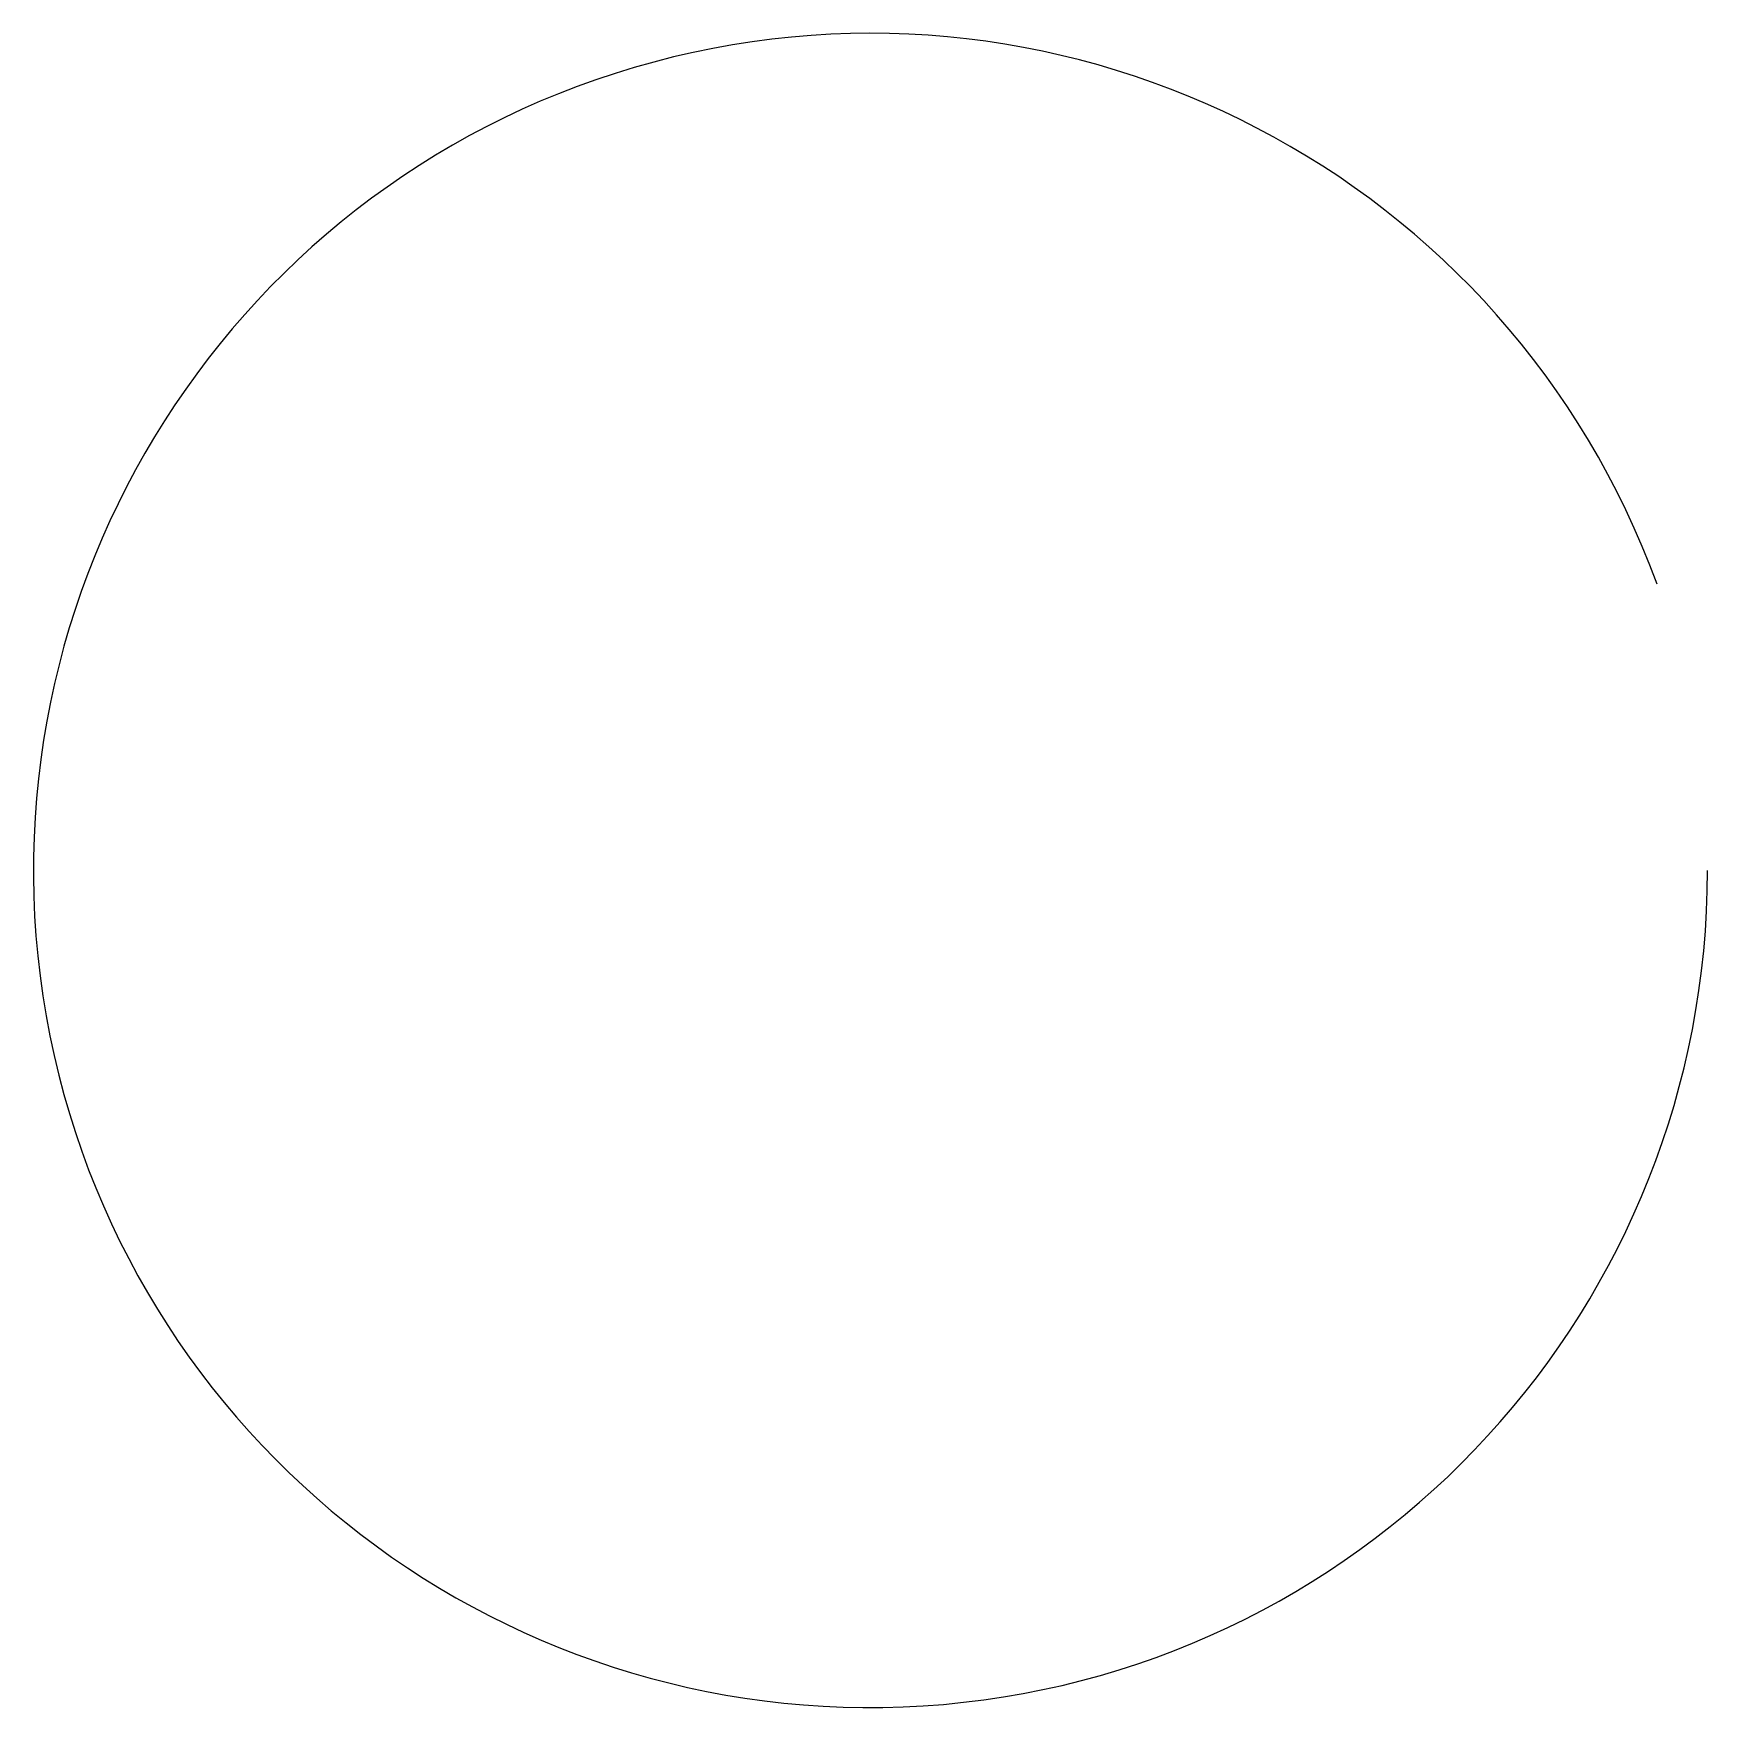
# Model space of a CAD drawing. Header units: millimetres. Extents: x 10 to 90, y 10 to 90.
import ezdxf

# ---------------------------------------------------------------- set-up
doc = ezdxf.new("R2010")
doc.units = ezdxf.units.MM
doc.layers.get('0').update_dxf_attribs({"linetype": 'CONTINUOUS'})

msp = doc.modelspace()

# ---------------------------------------------------------------- linework, layer by layer
msp.add_arc((50, 50), 40, 20, 0)
msp.add_arc((50, 50), 40, 20, 0)
msp.add_arc((50, 50), 40, 20, 0)
msp.add_arc((50, 50), 40, 20, 0)
msp.add_arc((50, 50), 40, 20, 0)
msp.add_arc((50, 50), 40, 20, 0)
msp.add_arc((50, 50), 40, 20, 0)
msp.add_arc((50, 50), 40, 20, 0)
msp.add_arc((50, 50), 40, 20, 0)
msp.add_arc((50, 50), 40, 20, 0)
msp.add_arc((50, 50), 40, 20, 0)
msp.add_arc((50, 50), 40, 20, 0)
msp.add_arc((50, 50), 40, 20, 0)
msp.add_arc((50, 50), 40, 20, 0)
msp.add_arc((50, 50), 40, 20, 0)
msp.add_arc((50, 50), 40, 20, 0)
msp.add_arc((50, 50), 40, 20, 0)
msp.add_arc((50, 50), 40, 20, 0)
msp.add_arc((50, 50), 40, 20, 0)
msp.add_arc((50, 50), 40, 20, 0)
msp.add_arc((50, 50), 40, 20, 0)
msp.add_arc((50, 50), 40, 20, 0)
msp.add_arc((50, 50), 40, 20, 0)
msp.add_arc((50, 50), 40, 20, 0)
msp.add_arc((50, 50), 40, 20, 0)
msp.add_arc((50, 50), 40, 20, 0)
msp.add_arc((50, 50), 40, 20, 0)
msp.add_arc((50, 50), 40, 20, 0)
msp.add_arc((50, 50), 40, 20, 0)
msp.add_arc((50, 50), 40, 20, 0)
msp.add_arc((50, 50), 40, 20, 0)
msp.add_arc((50, 50), 40, 20, 0)
msp.add_arc((50, 50), 40, 20, 0)
msp.add_arc((50, 50), 40, 20, 0)
msp.add_arc((50, 50), 40, 20, 0)
msp.add_arc((50, 50), 40, 20, 0)
msp.add_arc((50, 50), 40, 20, 0)
msp.add_arc((50, 50), 40, 20, 0)
msp.add_arc((50, 50), 40, 20, 0)
msp.add_arc((50, 50), 40, 20, 0)
msp.add_arc((50, 50), 40, 20, 0)
msp.add_arc((50, 50), 40, 20, 0)
msp.add_arc((50, 50), 40, 20, 0)
msp.add_arc((50, 50), 40, 20, 0)
msp.add_arc((50, 50), 40, 20, 0)
msp.add_arc((50, 50), 40, 20, 0)
msp.add_arc((50, 50), 40, 20, 0)
msp.add_arc((50, 50), 40, 20, 0)
msp.add_arc((50, 50), 40, 20, 0)
msp.add_arc((50, 50), 40, 20, 0)
msp.add_arc((50, 50), 40, 20, 0)
msp.add_arc((50, 50), 40, 20, 0)
msp.add_arc((50, 50), 40, 20, 0)
msp.add_arc((50, 50), 40, 20, 0)
msp.add_arc((50, 50), 40, 20, 0)
msp.add_arc((50, 50), 40, 20, 0)
msp.add_arc((50, 50), 40, 20, 0)
msp.add_arc((50, 50), 40, 20, 0)
msp.add_arc((50, 50), 40, 20, 0)
msp.add_arc((50, 50), 40, 20, 0)
msp.add_arc((50, 50), 40, 20, 0)
msp.add_arc((50, 50), 40, 20, 0)
msp.add_arc((50, 50), 40, 20, 0)
msp.add_arc((50, 50), 40, 20, 0)
msp.add_arc((50, 50), 40, 20, 0)
msp.add_arc((50, 50), 40, 20, 0)
msp.add_arc((50, 50), 40, 20, 0)
msp.add_arc((50, 50), 40, 20, 0)
msp.add_arc((50, 50), 40, 20, 0)
msp.add_arc((50, 50), 40, 20, 0)
msp.add_arc((50, 50), 40, 20, 0)
msp.add_arc((50, 50), 40, 20, 0)
msp.add_arc((50, 50), 40, 20, 0)
msp.add_arc((50, 50), 40, 20, 0)
msp.add_arc((50, 50), 40, 20, 0)
msp.add_arc((50, 50), 40, 20, 0)
msp.add_arc((50, 50), 40, 20, 0)
msp.add_arc((50, 50), 40, 20, 0)
msp.add_arc((50, 50), 40, 20, 0)
msp.add_arc((50, 50), 40, 20, 0)
msp.add_arc((50, 50), 40, 20, 0)
msp.add_arc((50, 50), 40, 20, 0)
msp.add_arc((50, 50), 40, 20, 0)
msp.add_arc((50, 50), 40, 20, 0)
msp.add_arc((50, 50), 40, 20, 0)
msp.add_arc((50, 50), 40, 20, 0)
msp.add_arc((50, 50), 40, 20, 0)
msp.add_arc((50, 50), 40, 20, 0)
msp.add_arc((50, 50), 40, 20, 0)
msp.add_arc((50, 50), 40, 20, 0)
msp.add_arc((50, 50), 40, 20, 0)
msp.add_arc((50, 50), 40, 20, 0)
msp.add_arc((50, 50), 40, 20, 0)
msp.add_arc((50, 50), 40, 20, 0)
msp.add_arc((50, 50), 40, 20, 0)
msp.add_arc((50, 50), 40, 20, 0)
msp.add_arc((50, 50), 40, 20, 0)
msp.add_arc((50, 50), 40, 20, 0)
msp.add_arc((50, 50), 40, 20, 0)
msp.add_arc((50, 50), 40, 20, 0)

doc.saveas('drawing.dxf')
